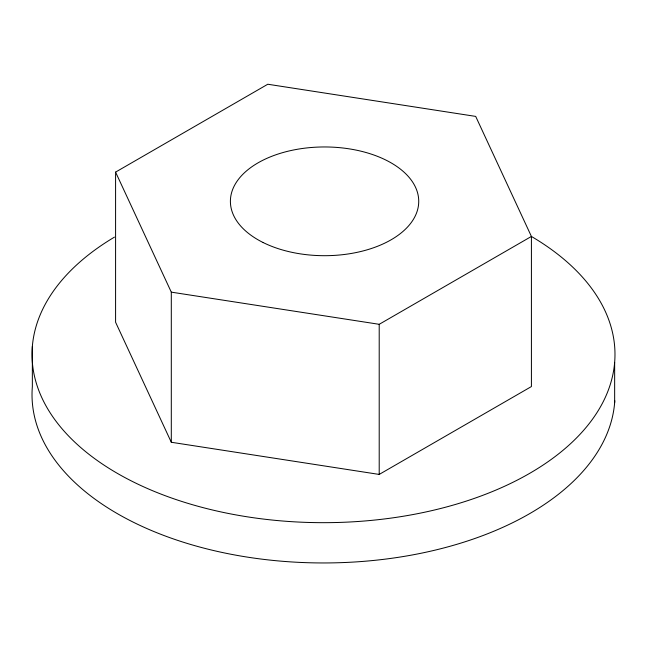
<?xml version="1.0" encoding="UTF-8"?>
<svg xmlns="http://www.w3.org/2000/svg" width="647" height="647" viewBox="0 0 647 647"><rect width="100%" height="100%" fill="white"/><g stroke="black" fill="none" stroke-linecap="round" stroke-linejoin="round"><path stroke-width="0.97" d="M115.587 172.11L267.793 84.239L475.699 116.403L531.413 236.438L531.413 386.558L379.207 474.429L171.301 442.265L115.587 322.23L115.587 172.11L171.301 292.145L171.301 442.265M171.301 292.145L379.207 324.309L531.413 236.438M614.65 362.393L614.65 402.669M379.207 324.309L379.207 474.429M32.35 346.396L32.35 386.671A291.482 168.285 0 0 0 311.361 562.809A291.482 168.285 0 0 0 614.796 400.687M531.858 236.713A291.482 168.285 0 0 1 529.076 473.693A291.482 168.285 0 0 1 118.603 474.081A291.482 168.285 0 0 1 114.47 237.109M263.135 242.536A94.171 54.372 0 0 0 417.089 211.432A94.171 54.372 0 0 0 293.463 150.007A94.171 54.372 0 0 0 263.135 242.536"/></g></svg>
